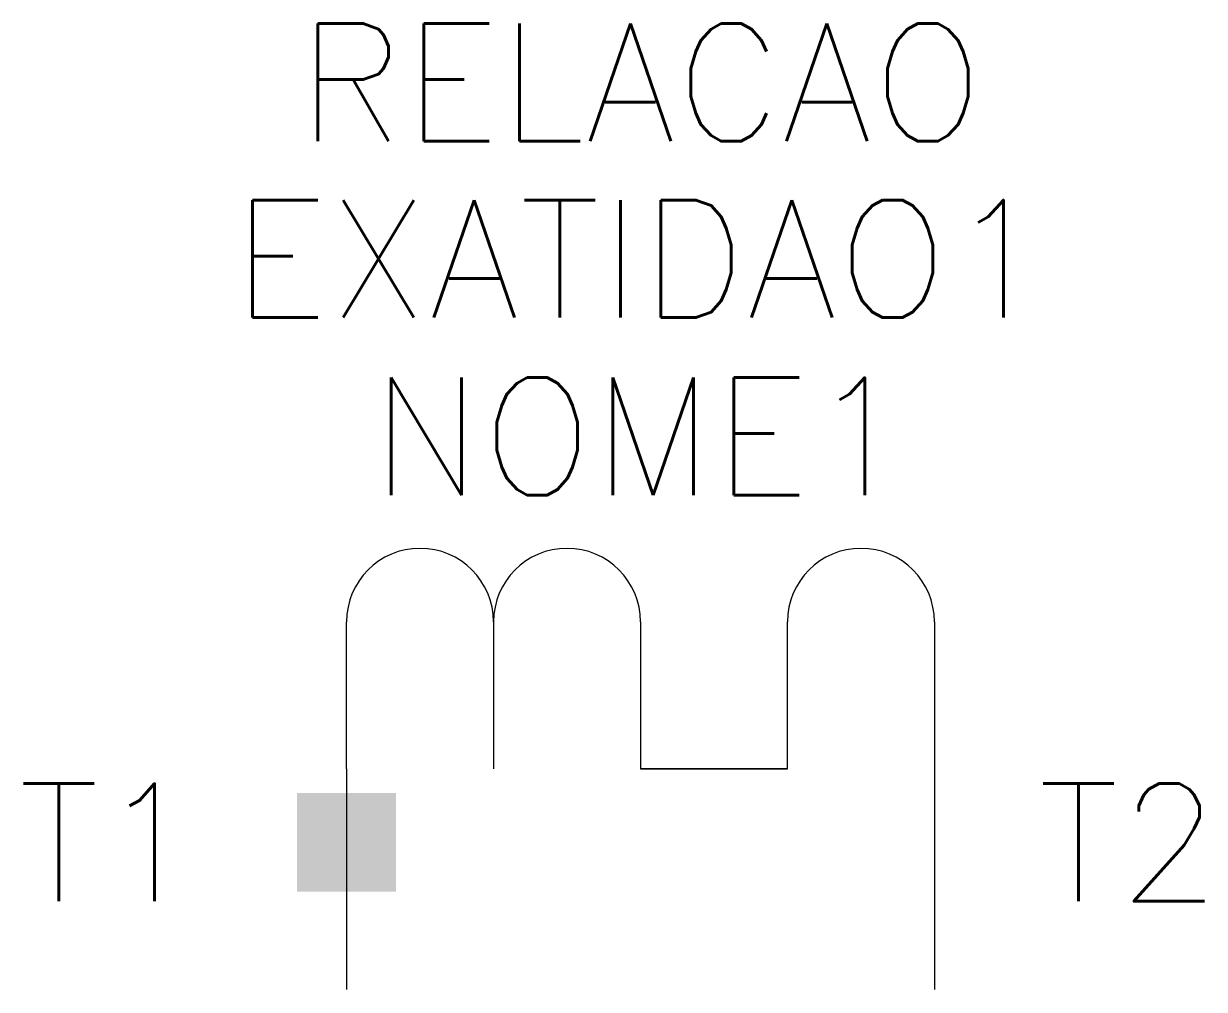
# Model space of a CAD drawing. Extents: x 209.5 to 229.6, y 190 to 206.4.
import ezdxf
from ezdxf.enums import TextEntityAlignment as Align

# ---------------------------------------------------------------- set-up
doc = ezdxf.new("R2010")
doc.units = 0
doc.header["$MEASUREMENT"] = 0
doc.layers.get('0').update_dxf_attribs({"linetype": 'CONTINUOUS'})
doc.styles.add('ROMANS', font='romans')

msp = doc.modelspace()

# ---------------------------------------------------------------- linework, layer by layer
for p, q in [((215, 193.75), (215, 196.25)), ((217.5, 196.25), (217.5, 193.75)), ((220, 196.25), (220, 193.75)), ((222.5, 193.75), (222.5, 196.25)), ((225, 196.25), (225, 190)), ((215, 193.75), (215, 190)), ((215, 193.75), (215, 192.5)), ((220, 193.75), (222.5, 193.75)), ((222.5, 193.75), (220, 193.75))]:
    msp.add_line(p, q)
for centre in [(216.25, 196.25), (218.75, 196.25), (223.75, 196.25)]:
    msp.add_arc(centre, 1.25, 0, 180)
msp.add_solid([(215.84, 193.34), (215.84, 191.66), (214.16, 193.34), (214.16, 191.66)])

# ---------------------------------------------------------------- texts
at = {"lineweight": -3, "style": 'ROMANS'}
for tag, p in [('RELACAO', (220, 205.423)), ('EXATIDAO1', (220, 202.423)), ('NOME1', (220, 199.405))]:
    msp.add_attdef(tag, text='', height=2, dxfattribs=at).set_placement(p, align=Align.MIDDLE_CENTER)
msp.add_attdef('T1', text='', height=2, dxfattribs=at).set_placement((212.508, 192.5), align=Align.MIDDLE_RIGHT)
msp.add_attdef('T2', text='', height=2, dxfattribs=at).set_placement((226.762, 192.5), align=Align.MIDDLE_LEFT)

doc.saveas('drawing.dxf')
